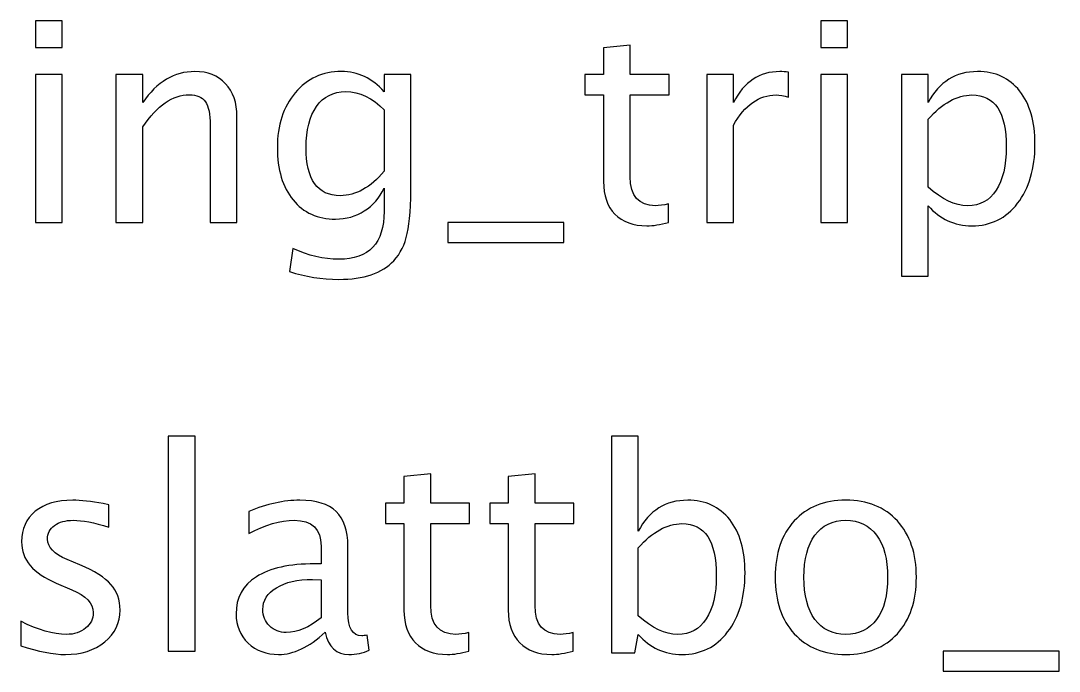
# Model space of a CAD drawing. Header units: centimetres. Extents: x -44 to 32.2, y -22.5 to 43.3.
# Drawn here: x 4.38 to 12.26, y 38.27 to 43.2 of the extents above; entities that cross this region are included whole.
import ezdxf

# ---------------------------------------------------------------- set-up
doc = ezdxf.new("R2010")
doc.units = ezdxf.units.CM
doc.header["$MEASUREMENT"] = 0
doc.layers.add('Layer 1', color=7, linetype='Continuous')

msp = doc.modelspace()

# ---------------------------------------------------------------- linework, layer by layer
at = {"layer": 'Layer 1'}
for points, knots in [([(4.49178, 42.99759), (4.49178, 42.99759), (4.49178, 43.20079), (4.49178, 43.20079), (4.49178, 43.20079), (4.49178, 43.20079), (4.69498, 43.20079), (4.69498, 43.20079), (4.69498, 43.20079), (4.69498, 43.20079), (4.69498, 42.99759), (4.69498, 42.99759), (4.69498, 42.99759), (4.69498, 42.99759), (4.49178, 42.99759), (4.49178, 42.99759)], [0, 0, 0, 0, 0.2, 0.2, 0.2, 0.2, 0.4, 0.4, 0.4, 0.4, 0.6, 0.6, 0.6, 0.6, 1, 1, 1, 1]), ([(10.45303, 42.99759), (10.45303, 42.99759), (10.45303, 43.20079), (10.45303, 43.20079), (10.45303, 43.20079), (10.45303, 43.20079), (10.65623, 43.20079), (10.65623, 43.20079), (10.65623, 43.20079), (10.65623, 43.20079), (10.65623, 42.99759), (10.65623, 42.99759), (10.65623, 42.99759), (10.65623, 42.99759), (10.45303, 42.99759), (10.45303, 42.99759)], [0, 0, 0, 0, 0.2, 0.2, 0.2, 0.2, 0.4, 0.4, 0.4, 0.4, 0.6, 0.6, 0.6, 0.6, 1, 1, 1, 1]), ([(9.29698, 41.67079), (9.23419, 41.65351), (9.17951, 41.64504), (9.13329, 41.64504), (9.13329, 41.64504), (9.02958, 41.64504), (8.94879, 41.67467), (8.89093, 41.73394), (8.89093, 41.73394), (8.83272, 41.79321), (8.8038, 41.8754), (8.8038, 41.98088), (8.8038, 41.98088), (8.8038, 41.98088), (8.8038, 42.63987), (8.8038, 42.63987), (8.8038, 42.63987), (8.8038, 42.63987), (8.66339, 42.63987), (8.66339, 42.63987), (8.66339, 42.63987), (8.66339, 42.63987), (8.66339, 42.79228), (8.66339, 42.79228), (8.66339, 42.79228), (8.66339, 42.79228), (8.8038, 42.79228), (8.8038, 42.79228), (8.8038, 42.79228), (8.8038, 42.79228), (8.8038, 42.99512), (8.8038, 42.99512), (8.8038, 42.99512), (8.8038, 42.99512), (9.007, 43.01453), (9.007, 43.01453), (9.007, 43.01453), (9.007, 43.01453), (9.007, 42.79228), (9.007, 42.79228), (9.007, 42.79228), (9.007, 42.79228), (9.30121, 42.79228), (9.30121, 42.79228), (9.30121, 42.79228), (9.30121, 42.79228), (9.30121, 42.63987), (9.30121, 42.63987), (9.30121, 42.63987), (9.30121, 42.63987), (9.007, 42.63987), (9.007, 42.63987), (9.007, 42.63987), (9.007, 42.63987), (9.007, 42.01757), (9.007, 42.01757), (9.007, 42.01757), (9.007, 41.87082), (9.07085, 41.79744), (9.1982, 41.79744), (9.1982, 41.79744), (9.22537, 41.79744), (9.25818, 41.80203), (9.29698, 41.81085), (9.29698, 41.81085), (9.29698, 41.81085), (9.29698, 41.67079), (9.29698, 41.67079)], [0, 0, 0, 0, 0.0555556, 0.0555556, 0.0555556, 0.0555556, 0.1111111, 0.1111111, 0.1111111, 0.1111111, 0.1666667, 0.1666667, 0.1666667, 0.1666667, 0.2222222, 0.2222222, 0.2222222, 0.2222222, 0.2777778, 0.2777778, 0.2777778, 0.2777778, 0.3333333, 0.3333333, 0.3333333, 0.3333333, 0.3888889, 0.3888889, 0.3888889, 0.3888889, 0.4444444, 0.4444444, 0.4444444, 0.4444444, 0.5, 0.5, 0.5, 0.5, 0.5555556, 0.5555556, 0.5555556, 0.5555556, 0.6111111, 0.6111111, 0.6111111, 0.6111111, 0.6666667, 0.6666667, 0.6666667, 0.6666667, 0.7222222, 0.7222222, 0.7222222, 0.7222222, 0.7777778, 0.7777778, 0.7777778, 0.7777778, 0.8333333, 0.8333333, 0.8333333, 0.8333333, 0.8888889, 0.8888889, 0.8888889, 0.8888889, 1, 1, 1, 1]), ([(5.1035, 41.67044), (5.1035, 41.67044), (5.1035, 42.79228), (5.1035, 42.79228), (5.1035, 42.79228), (5.1035, 42.79228), (5.3067, 42.79228), (5.3067, 42.79228), (5.3067, 42.79228), (5.3067, 42.79228), (5.3067, 42.58026), (5.3067, 42.58026), (5.3067, 42.58026), (5.4143, 42.73724), (5.54624, 42.81556), (5.70217, 42.81556), (5.70217, 42.81556), (5.80024, 42.81556), (5.8782, 42.78487), (5.9357, 42.72313), (5.9357, 42.72313), (5.99321, 42.66175), (6.02214, 42.57884), (6.02214, 42.47513), (6.02214, 42.47513), (6.02214, 42.47513), (6.02214, 41.67044), (6.02214, 41.67044), (6.02214, 41.67044), (6.02214, 41.67044), (5.81893, 41.67044), (5.81893, 41.67044), (5.81893, 41.67044), (5.81893, 41.67044), (5.81893, 42.40881), (5.81893, 42.40881), (5.81893, 42.40881), (5.81893, 42.49206), (5.80659, 42.55133), (5.78225, 42.58661), (5.78225, 42.58661), (5.75755, 42.62224), (5.71698, 42.63987), (5.66018, 42.63987), (5.66018, 42.63987), (5.5353, 42.63987), (5.41747, 42.55838), (5.3067, 42.3954), (5.3067, 42.3954), (5.3067, 42.3954), (5.3067, 41.67044), (5.3067, 41.67044), (5.3067, 41.67044), (5.3067, 41.67044), (5.1035, 41.67044), (5.1035, 41.67044)], [0, 0, 0, 0, 0.0666667, 0.0666667, 0.0666667, 0.0666667, 0.1333333, 0.1333333, 0.1333333, 0.1333333, 0.2, 0.2, 0.2, 0.2, 0.2666667, 0.2666667, 0.2666667, 0.2666667, 0.3333333, 0.3333333, 0.3333333, 0.3333333, 0.4, 0.4, 0.4, 0.4, 0.4666667, 0.4666667, 0.4666667, 0.4666667, 0.5333333, 0.5333333, 0.5333333, 0.5333333, 0.6, 0.6, 0.6, 0.6, 0.6666667, 0.6666667, 0.6666667, 0.6666667, 0.7333333, 0.7333333, 0.7333333, 0.7333333, 0.8, 0.8, 0.8, 0.8, 0.8666667, 0.8666667, 0.8666667, 0.8666667, 1, 1, 1, 1]), ([(6.42148, 41.29791), (6.42148, 41.29791), (6.44547, 41.47359), (6.44547, 41.47359), (6.44547, 41.47359), (6.5633, 41.41856), (6.68007, 41.39104), (6.79543, 41.39104), (6.79543, 41.39104), (7.02438, 41.39104), (7.13903, 41.5124), (7.13903, 41.75475), (7.13903, 41.75475), (7.13903, 41.75475), (7.13903, 41.93114), (7.13903, 41.93114), (7.13903, 41.93114), (7.10376, 41.85671), (7.05366, 41.7992), (6.9884, 41.75793), (6.9884, 41.75793), (6.92313, 41.71665), (6.85046, 41.69584), (6.77038, 41.69584), (6.77038, 41.69584), (6.63456, 41.69584), (6.52696, 41.74452), (6.44759, 41.84189), (6.44759, 41.84189), (6.36821, 41.93926), (6.32835, 42.0712), (6.32835, 42.23771), (6.32835, 42.23771), (6.32835, 42.4081), (6.37351, 42.54709), (6.46382, 42.65469), (6.46382, 42.65469), (6.55448, 42.76194), (6.67125, 42.81556), (6.81483, 42.81556), (6.81483, 42.81556), (6.94042, 42.81556), (7.04872, 42.76476), (7.13903, 42.66281), (7.13903, 42.66281), (7.13903, 42.66281), (7.13903, 42.79228), (7.13903, 42.79228), (7.13903, 42.79228), (7.13903, 42.79228), (7.34224, 42.79228), (7.34224, 42.79228), (7.34224, 42.79228), (7.34224, 42.79228), (7.34224, 41.97665), (7.34224, 41.97665), (7.34224, 41.97665), (7.34224, 41.80132), (7.33306, 41.6715), (7.31472, 41.58718), (7.31472, 41.58718), (7.29673, 41.50287), (7.26215, 41.43373), (7.21206, 41.3801), (7.21206, 41.3801), (7.12316, 41.28591), (6.98417, 41.23864), (6.79543, 41.23864), (6.79543, 41.23864), (6.66596, 41.23864), (6.54143, 41.25839), (6.42148, 41.29791)], [0, 0, 0, 0, 0.0526316, 0.0526316, 0.0526316, 0.0526316, 0.1052632, 0.1052632, 0.1052632, 0.1052632, 0.1578947, 0.1578947, 0.1578947, 0.1578947, 0.2105263, 0.2105263, 0.2105263, 0.2105263, 0.2631579, 0.2631579, 0.2631579, 0.2631579, 0.3157895, 0.3157895, 0.3157895, 0.3157895, 0.3684211, 0.3684211, 0.3684211, 0.3684211, 0.4210526, 0.4210526, 0.4210526, 0.4210526, 0.4736842, 0.4736842, 0.4736842, 0.4736842, 0.5263158, 0.5263158, 0.5263158, 0.5263158, 0.5789474, 0.5789474, 0.5789474, 0.5789474, 0.6315789, 0.6315789, 0.6315789, 0.6315789, 0.6842105, 0.6842105, 0.6842105, 0.6842105, 0.7368421, 0.7368421, 0.7368421, 0.7368421, 0.7894737, 0.7894737, 0.7894737, 0.7894737, 0.8421053, 0.8421053, 0.8421053, 0.8421053, 0.8947368, 0.8947368, 0.8947368, 0.8947368, 1, 1, 1, 1]), ([(9.58696, 41.67044), (9.58696, 41.67044), (9.58696, 42.79228), (9.58696, 42.79228), (9.58696, 42.79228), (9.58696, 42.79228), (9.79016, 42.79228), (9.79016, 42.79228), (9.79016, 42.79228), (9.79016, 42.79228), (9.79016, 42.58026), (9.79016, 42.58026), (9.79016, 42.58026), (9.87095, 42.73724), (9.98807, 42.81556), (10.14188, 42.81556), (10.14188, 42.81556), (10.16269, 42.81556), (10.18457, 42.81379), (10.20714, 42.81027), (10.20714, 42.81027), (10.20714, 42.81027), (10.20714, 42.62012), (10.20714, 42.62012), (10.20714, 42.62012), (10.17187, 42.63176), (10.14082, 42.63776), (10.11401, 42.63776), (10.11401, 42.63776), (9.98489, 42.63776), (9.87694, 42.56156), (9.79016, 42.40881), (9.79016, 42.40881), (9.79016, 42.40881), (9.79016, 41.67044), (9.79016, 41.67044), (9.79016, 41.67044), (9.79016, 41.67044), (9.58696, 41.67044), (9.58696, 41.67044)], [0, 0, 0, 0, 0.0909091, 0.0909091, 0.0909091, 0.0909091, 0.1818182, 0.1818182, 0.1818182, 0.1818182, 0.2727273, 0.2727273, 0.2727273, 0.2727273, 0.3636364, 0.3636364, 0.3636364, 0.3636364, 0.4545455, 0.4545455, 0.4545455, 0.4545455, 0.5454545, 0.5454545, 0.5454545, 0.5454545, 0.6363636, 0.6363636, 0.6363636, 0.6363636, 0.7272727, 0.7272727, 0.7272727, 0.7272727, 0.8181818, 0.8181818, 0.8181818, 0.8181818, 1, 1, 1, 1]), ([(11.06475, 41.26192), (11.06475, 41.26192), (11.06475, 42.79228), (11.06475, 42.79228), (11.06475, 42.79228), (11.06475, 42.79228), (11.26795, 42.79228), (11.26795, 42.79228), (11.26795, 42.79228), (11.26795, 42.79228), (11.26795, 42.58026), (11.26795, 42.58026), (11.26795, 42.58026), (11.35121, 42.73724), (11.47644, 42.81556), (11.64331, 42.81556), (11.64331, 42.81556), (11.77842, 42.81556), (11.88461, 42.76652), (11.96222, 42.6681), (11.96222, 42.6681), (12.03983, 42.56967), (12.07864, 42.43526), (12.07864, 42.26487), (12.07864, 42.26487), (12.07864, 42.07931), (12.03454, 41.92938), (11.9467, 41.81578), (11.9467, 41.81578), (11.85885, 41.70184), (11.74314, 41.64504), (11.59992, 41.64504), (11.59992, 41.64504), (11.46692, 41.64504), (11.35615, 41.69584), (11.26795, 41.79779), (11.26795, 41.79779), (11.26795, 41.79779), (11.26795, 41.26192), (11.26795, 41.26192), (11.26795, 41.26192), (11.26795, 41.26192), (11.06475, 41.26192), (11.06475, 41.26192)], [0, 0, 0, 0, 0.0833333, 0.0833333, 0.0833333, 0.0833333, 0.1666667, 0.1666667, 0.1666667, 0.1666667, 0.25, 0.25, 0.25, 0.25, 0.3333333, 0.3333333, 0.3333333, 0.3333333, 0.4166667, 0.4166667, 0.4166667, 0.4166667, 0.5, 0.5, 0.5, 0.5, 0.5833333, 0.5833333, 0.5833333, 0.5833333, 0.6666667, 0.6666667, 0.6666667, 0.6666667, 0.75, 0.75, 0.75, 0.75, 0.8333333, 0.8333333, 0.8333333, 0.8333333, 1, 1, 1, 1]), ([(4.49178, 41.67044), (4.49178, 41.67044), (4.49178, 42.79228), (4.49178, 42.79228), (4.49178, 42.79228), (4.49178, 42.79228), (4.69498, 42.79228), (4.69498, 42.79228), (4.69498, 42.79228), (4.69498, 42.79228), (4.69498, 41.67044), (4.69498, 41.67044), (4.69498, 41.67044), (4.69498, 41.67044), (4.49178, 41.67044), (4.49178, 41.67044)], [0, 0, 0, 0, 0.2, 0.2, 0.2, 0.2, 0.4, 0.4, 0.4, 0.4, 0.6, 0.6, 0.6, 0.6, 1, 1, 1, 1]), ([(10.45303, 41.67044), (10.45303, 41.67044), (10.45303, 42.79228), (10.45303, 42.79228), (10.45303, 42.79228), (10.45303, 42.79228), (10.65623, 42.79228), (10.65623, 42.79228), (10.65623, 42.79228), (10.65623, 42.79228), (10.65623, 41.67044), (10.65623, 41.67044), (10.65623, 41.67044), (10.65623, 41.67044), (10.45303, 41.67044), (10.45303, 41.67044)], [0, 0, 0, 0, 0.2, 0.2, 0.2, 0.2, 0.4, 0.4, 0.4, 0.4, 0.6, 0.6, 0.6, 0.6, 1, 1, 1, 1]), ([(7.13903, 42.0585), (7.13903, 42.0585), (7.13903, 42.52381), (7.13903, 42.52381), (7.13903, 42.52381), (7.04943, 42.61659), (6.95171, 42.66316), (6.84623, 42.66316), (6.84623, 42.66316), (6.75239, 42.66316), (6.67901, 42.62576), (6.6261, 42.55062), (6.6261, 42.55062), (6.57283, 42.47583), (6.54637, 42.37176), (6.54637, 42.23912), (6.54637, 42.23912), (6.54637, 41.99535), (6.6328, 41.87364), (6.80601, 41.87364), (6.80601, 41.87364), (6.92384, 41.87364), (7.03497, 41.93538), (7.13903, 42.0585)], [0, 0, 0, 0, 0.1428571, 0.1428571, 0.1428571, 0.1428571, 0.2857143, 0.2857143, 0.2857143, 0.2857143, 0.4285714, 0.4285714, 0.4285714, 0.4285714, 0.5714286, 0.5714286, 0.5714286, 0.5714286, 0.7142857, 0.7142857, 0.7142857, 0.7142857, 1, 1, 1, 1]), ([(11.26795, 41.93785), (11.37273, 41.84436), (11.47256, 41.79744), (11.56746, 41.79744), (11.56746, 41.79744), (11.66095, 41.79744), (11.73327, 41.8366), (11.78407, 41.91456), (11.78407, 41.91456), (11.83522, 41.99253), (11.86062, 42.10224), (11.86062, 42.24406), (11.86062, 42.24406), (11.86062, 42.50652), (11.77383, 42.63776), (11.60027, 42.63776), (11.60027, 42.63776), (11.48667, 42.63776), (11.3759, 42.57637), (11.26795, 42.45326), (11.26795, 42.45326), (11.26795, 42.45326), (11.26795, 41.93785), (11.26795, 41.93785)], [0, 0, 0, 0, 0.1428571, 0.1428571, 0.1428571, 0.1428571, 0.2857143, 0.2857143, 0.2857143, 0.2857143, 0.4285714, 0.4285714, 0.4285714, 0.4285714, 0.5714286, 0.5714286, 0.5714286, 0.5714286, 0.7142857, 0.7142857, 0.7142857, 0.7142857, 1, 1, 1, 1]), ([(7.62269, 41.51804), (7.62269, 41.51804), (7.62269, 41.67044), (7.62269, 41.67044), (7.62269, 41.67044), (7.62269, 41.67044), (8.50322, 41.67044), (8.50322, 41.67044), (8.50322, 41.67044), (8.50322, 41.67044), (8.50322, 41.51804), (8.50322, 41.51804), (8.50322, 41.51804), (8.50322, 41.51804), (7.62269, 41.51804), (7.62269, 41.51804)], [0, 0, 0, 0, 0.2, 0.2, 0.2, 0.2, 0.4, 0.4, 0.4, 0.4, 0.6, 0.6, 0.6, 0.6, 1, 1, 1, 1]), ([(5.50039, 38.41783), (5.50039, 38.41783), (5.50039, 40.04978), (5.50039, 40.04978), (5.50039, 40.04978), (5.50039, 40.04978), (5.70359, 40.04978), (5.70359, 40.04978), (5.70359, 40.04978), (5.70359, 40.04978), (5.70359, 38.41783), (5.70359, 38.41783), (5.70359, 38.41783), (5.70359, 38.41783), (5.50039, 38.41783), (5.50039, 38.41783)], [0, 0, 0, 0, 0.2, 0.2, 0.2, 0.2, 0.4, 0.4, 0.4, 0.4, 0.6, 0.6, 0.6, 0.6, 1, 1, 1, 1]), ([(8.86412, 38.40513), (8.86412, 38.40513), (8.86412, 40.04978), (8.86412, 40.04978), (8.86412, 40.04978), (8.86412, 40.04978), (9.06732, 40.04978), (9.06732, 40.04978), (9.06732, 40.04978), (9.06732, 40.04978), (9.06732, 39.32765), (9.06732, 39.32765), (9.06732, 39.32765), (9.15058, 39.48463), (9.27581, 39.56295), (9.44268, 39.56295), (9.44268, 39.56295), (9.57779, 39.56295), (9.68398, 39.51391), (9.76159, 39.41549), (9.76159, 39.41549), (9.8392, 39.31706), (9.87801, 39.18265), (9.87801, 39.01226), (9.87801, 39.01226), (9.87801, 38.8267), (9.83391, 38.67677), (9.74607, 38.56317), (9.74607, 38.56317), (9.65822, 38.44923), (9.54251, 38.39243), (9.39929, 38.39243), (9.39929, 38.39243), (9.26629, 38.39243), (9.15552, 38.44323), (9.06732, 38.54518), (9.06732, 38.54518), (9.06732, 38.54518), (9.04263, 38.40513), (9.04263, 38.40513), (9.04263, 38.40513), (9.04263, 38.40513), (8.86412, 38.40513), (8.86412, 38.40513)], [0, 0, 0, 0, 0.0833333, 0.0833333, 0.0833333, 0.0833333, 0.1666667, 0.1666667, 0.1666667, 0.1666667, 0.25, 0.25, 0.25, 0.25, 0.3333333, 0.3333333, 0.3333333, 0.3333333, 0.4166667, 0.4166667, 0.4166667, 0.4166667, 0.5, 0.5, 0.5, 0.5, 0.5833333, 0.5833333, 0.5833333, 0.5833333, 0.6666667, 0.6666667, 0.6666667, 0.6666667, 0.75, 0.75, 0.75, 0.75, 0.8333333, 0.8333333, 0.8333333, 0.8333333, 1, 1, 1, 1]), ([(7.78251, 38.41818), (7.71972, 38.4009), (7.66504, 38.39243), (7.61882, 38.39243), (7.61882, 38.39243), (7.51511, 38.39243), (7.43432, 38.42206), (7.37646, 38.48133), (7.37646, 38.48133), (7.31825, 38.5406), (7.28933, 38.62279), (7.28933, 38.72827), (7.28933, 38.72827), (7.28933, 38.72827), (7.28933, 39.38726), (7.28933, 39.38726), (7.28933, 39.38726), (7.28933, 39.38726), (7.14892, 39.38726), (7.14892, 39.38726), (7.14892, 39.38726), (7.14892, 39.38726), (7.14892, 39.53967), (7.14892, 39.53967), (7.14892, 39.53967), (7.14892, 39.53967), (7.28933, 39.53967), (7.28933, 39.53967), (7.28933, 39.53967), (7.28933, 39.53967), (7.28933, 39.74251), (7.28933, 39.74251), (7.28933, 39.74251), (7.28933, 39.74251), (7.49253, 39.76192), (7.49253, 39.76192), (7.49253, 39.76192), (7.49253, 39.76192), (7.49253, 39.53967), (7.49253, 39.53967), (7.49253, 39.53967), (7.49253, 39.53967), (7.78674, 39.53967), (7.78674, 39.53967), (7.78674, 39.53967), (7.78674, 39.53967), (7.78674, 39.38726), (7.78674, 39.38726), (7.78674, 39.38726), (7.78674, 39.38726), (7.49253, 39.38726), (7.49253, 39.38726), (7.49253, 39.38726), (7.49253, 39.38726), (7.49253, 38.76496), (7.49253, 38.76496), (7.49253, 38.76496), (7.49253, 38.61821), (7.55638, 38.54483), (7.68373, 38.54483), (7.68373, 38.54483), (7.7109, 38.54483), (7.74371, 38.54942), (7.78251, 38.55824), (7.78251, 38.55824), (7.78251, 38.55824), (7.78251, 38.41818), (7.78251, 38.41818)], [0, 0, 0, 0, 0.0555556, 0.0555556, 0.0555556, 0.0555556, 0.1111111, 0.1111111, 0.1111111, 0.1111111, 0.1666667, 0.1666667, 0.1666667, 0.1666667, 0.2222222, 0.2222222, 0.2222222, 0.2222222, 0.2777778, 0.2777778, 0.2777778, 0.2777778, 0.3333333, 0.3333333, 0.3333333, 0.3333333, 0.3888889, 0.3888889, 0.3888889, 0.3888889, 0.4444444, 0.4444444, 0.4444444, 0.4444444, 0.5, 0.5, 0.5, 0.5, 0.5555556, 0.5555556, 0.5555556, 0.5555556, 0.6111111, 0.6111111, 0.6111111, 0.6111111, 0.6666667, 0.6666667, 0.6666667, 0.6666667, 0.7222222, 0.7222222, 0.7222222, 0.7222222, 0.7777778, 0.7777778, 0.7777778, 0.7777778, 0.8333333, 0.8333333, 0.8333333, 0.8333333, 0.8888889, 0.8888889, 0.8888889, 0.8888889, 1, 1, 1, 1]), ([(8.57414, 38.41818), (8.51135, 38.4009), (8.45667, 38.39243), (8.41045, 38.39243), (8.41045, 38.39243), (8.30674, 38.39243), (8.22595, 38.42206), (8.16809, 38.48133), (8.16809, 38.48133), (8.10988, 38.5406), (8.08096, 38.62279), (8.08096, 38.72827), (8.08096, 38.72827), (8.08096, 38.72827), (8.08096, 39.38726), (8.08096, 39.38726), (8.08096, 39.38726), (8.08096, 39.38726), (7.94055, 39.38726), (7.94055, 39.38726), (7.94055, 39.38726), (7.94055, 39.38726), (7.94055, 39.53967), (7.94055, 39.53967), (7.94055, 39.53967), (7.94055, 39.53967), (8.08096, 39.53967), (8.08096, 39.53967), (8.08096, 39.53967), (8.08096, 39.53967), (8.08096, 39.74251), (8.08096, 39.74251), (8.08096, 39.74251), (8.08096, 39.74251), (8.28416, 39.76192), (8.28416, 39.76192), (8.28416, 39.76192), (8.28416, 39.76192), (8.28416, 39.53967), (8.28416, 39.53967), (8.28416, 39.53967), (8.28416, 39.53967), (8.57837, 39.53967), (8.57837, 39.53967), (8.57837, 39.53967), (8.57837, 39.53967), (8.57837, 39.38726), (8.57837, 39.38726), (8.57837, 39.38726), (8.57837, 39.38726), (8.28416, 39.38726), (8.28416, 39.38726), (8.28416, 39.38726), (8.28416, 39.38726), (8.28416, 38.76496), (8.28416, 38.76496), (8.28416, 38.76496), (8.28416, 38.61821), (8.34801, 38.54483), (8.47536, 38.54483), (8.47536, 38.54483), (8.50253, 38.54483), (8.53534, 38.54942), (8.57414, 38.55824), (8.57414, 38.55824), (8.57414, 38.55824), (8.57414, 38.41818), (8.57414, 38.41818)], [0, 0, 0, 0, 0.0555556, 0.0555556, 0.0555556, 0.0555556, 0.1111111, 0.1111111, 0.1111111, 0.1111111, 0.1666667, 0.1666667, 0.1666667, 0.1666667, 0.2222222, 0.2222222, 0.2222222, 0.2222222, 0.2777778, 0.2777778, 0.2777778, 0.2777778, 0.3333333, 0.3333333, 0.3333333, 0.3333333, 0.3888889, 0.3888889, 0.3888889, 0.3888889, 0.4444444, 0.4444444, 0.4444444, 0.4444444, 0.5, 0.5, 0.5, 0.5, 0.5555556, 0.5555556, 0.5555556, 0.5555556, 0.6111111, 0.6111111, 0.6111111, 0.6111111, 0.6666667, 0.6666667, 0.6666667, 0.6666667, 0.7222222, 0.7222222, 0.7222222, 0.7222222, 0.7777778, 0.7777778, 0.7777778, 0.7777778, 0.8333333, 0.8333333, 0.8333333, 0.8333333, 0.8888889, 0.8888889, 0.8888889, 0.8888889, 1, 1, 1, 1]), ([(4.38102, 38.45805), (4.38102, 38.45805), (4.38102, 38.64431), (4.38102, 38.64431), (4.38102, 38.64431), (4.51402, 38.57799), (4.62938, 38.54483), (4.7278, 38.54483), (4.7278, 38.54483), (4.78637, 38.54483), (4.83505, 38.56071), (4.8735, 38.59246), (4.8735, 38.59246), (4.91195, 38.62385), (4.93136, 38.66336), (4.93136, 38.71099), (4.93136, 38.71099), (4.93136, 38.78049), (4.87738, 38.83799), (4.76943, 38.8835), (4.76943, 38.8835), (4.76943, 38.8835), (4.65055, 38.93394), (4.65055, 38.93394), (4.65055, 38.93394), (4.47522, 39.00662), (4.38737, 39.11174), (4.38737, 39.24827), (4.38737, 39.24827), (4.38737, 39.34599), (4.42195, 39.4229), (4.49109, 39.47899), (4.49109, 39.47899), (4.56023, 39.53508), (4.65513, 39.56295), (4.77543, 39.56295), (4.77543, 39.56295), (4.83787, 39.56295), (4.91548, 39.55448), (5.00756, 39.5372), (5.00756, 39.5372), (5.00756, 39.5372), (5.04989, 39.52908), (5.04989, 39.52908), (5.04989, 39.52908), (5.04989, 39.52908), (5.04989, 39.35975), (5.04989, 39.35975), (5.04989, 39.35975), (4.93665, 39.39361), (4.84634, 39.41055), (4.77896, 39.41055), (4.77896, 39.41055), (4.71969, 39.41055), (4.67277, 39.3975), (4.63714, 39.37174), (4.63714, 39.37174), (4.60186, 39.34599), (4.58422, 39.31142), (4.58422, 39.26803), (4.58422, 39.26803), (4.58422, 39.207), (4.63361, 39.15514), (4.73274, 39.11316), (4.73274, 39.11316), (4.73274, 39.11316), (4.83046, 39.07188), (4.83046, 39.07188), (4.83046, 39.07188), (4.94124, 39.02531), (5.01955, 38.97593), (5.06541, 38.92407), (5.06541, 38.92407), (5.11163, 38.87221), (5.13456, 38.8073), (5.13456, 38.72969), (5.13456, 38.72969), (5.13456, 38.63126), (5.09575, 38.55047), (5.01779, 38.48733), (5.01779, 38.48733), (4.94018, 38.42418), (4.84069, 38.39243), (4.71969, 38.39243), (4.71969, 38.39243), (4.62656, 38.39243), (4.51402, 38.4143), (4.38102, 38.45805)], [0, 0, 0, 0, 0.0434783, 0.0434783, 0.0434783, 0.0434783, 0.0869565, 0.0869565, 0.0869565, 0.0869565, 0.1304348, 0.1304348, 0.1304348, 0.1304348, 0.173913, 0.173913, 0.173913, 0.173913, 0.2173913, 0.2173913, 0.2173913, 0.2173913, 0.2608696, 0.2608696, 0.2608696, 0.2608696, 0.3043478, 0.3043478, 0.3043478, 0.3043478, 0.3478261, 0.3478261, 0.3478261, 0.3478261, 0.3913043, 0.3913043, 0.3913043, 0.3913043, 0.4347826, 0.4347826, 0.4347826, 0.4347826, 0.4782609, 0.4782609, 0.4782609, 0.4782609, 0.5217391, 0.5217391, 0.5217391, 0.5217391, 0.5652174, 0.5652174, 0.5652174, 0.5652174, 0.6086957, 0.6086957, 0.6086957, 0.6086957, 0.6521739, 0.6521739, 0.6521739, 0.6521739, 0.6956522, 0.6956522, 0.6956522, 0.6956522, 0.7391304, 0.7391304, 0.7391304, 0.7391304, 0.7826087, 0.7826087, 0.7826087, 0.7826087, 0.826087, 0.826087, 0.826087, 0.826087, 0.8695652, 0.8695652, 0.8695652, 0.8695652, 0.9130435, 0.9130435, 0.9130435, 0.9130435, 1, 1, 1, 1]), ([(6.69031, 38.56071), (6.56825, 38.44852), (6.45078, 38.39243), (6.33789, 38.39243), (6.33789, 38.39243), (6.24511, 38.39243), (6.16785, 38.42136), (6.10682, 38.47957), (6.10682, 38.47957), (6.04544, 38.53777), (6.01474, 38.61115), (6.01474, 38.6997), (6.01474, 38.6997), (6.01474, 38.82211), (6.06625, 38.91631), (6.16926, 38.98192), (6.16926, 38.98192), (6.27227, 39.04754), (6.42009, 39.08035), (6.6127, 39.08035), (6.6127, 39.08035), (6.6127, 39.08035), (6.66033, 39.08035), (6.66033, 39.08035), (6.66033, 39.08035), (6.66033, 39.08035), (6.66033, 39.21546), (6.66033, 39.21546), (6.66033, 39.21546), (6.66033, 39.34564), (6.59259, 39.41055), (6.45677, 39.41055), (6.45677, 39.41055), (6.35165, 39.41055), (6.23664, 39.37739), (6.11211, 39.31106), (6.11211, 39.31106), (6.11211, 39.31106), (6.11211, 39.47828), (6.11211, 39.47828), (6.11211, 39.47828), (6.24899, 39.53473), (6.37811, 39.56295), (6.49911, 39.56295), (6.49911, 39.56295), (6.62364, 39.56295), (6.71571, 39.53473), (6.77463, 39.47793), (6.77463, 39.47793), (6.83389, 39.42113), (6.86353, 39.33364), (6.86353, 39.21546), (6.86353, 39.21546), (6.86353, 39.21546), (6.86353, 38.70852), (6.86353, 38.70852), (6.86353, 38.70852), (6.86353, 38.59246), (6.89916, 38.53425), (6.97077, 38.53425), (6.97077, 38.53425), (6.97959, 38.53425), (6.99265, 38.53566), (7.00993, 38.53848), (7.00993, 38.53848), (7.00993, 38.53848), (7.0244, 38.42559), (7.0244, 38.42559), (7.0244, 38.42559), (6.97818, 38.40337), (6.92738, 38.39243), (6.87164, 38.39243), (6.87164, 38.39243), (6.77674, 38.39243), (6.71642, 38.44852), (6.69031, 38.56071)], [0, 0, 0, 0, 0.05, 0.05, 0.05, 0.05, 0.1, 0.1, 0.1, 0.1, 0.15, 0.15, 0.15, 0.15, 0.2, 0.2, 0.2, 0.2, 0.25, 0.25, 0.25, 0.25, 0.3, 0.3, 0.3, 0.3, 0.35, 0.35, 0.35, 0.35, 0.4, 0.4, 0.4, 0.4, 0.45, 0.45, 0.45, 0.45, 0.5, 0.5, 0.5, 0.5, 0.55, 0.55, 0.55, 0.55, 0.6, 0.6, 0.6, 0.6, 0.65, 0.65, 0.65, 0.65, 0.7, 0.7, 0.7, 0.7, 0.75, 0.75, 0.75, 0.75, 0.8, 0.8, 0.8, 0.8, 0.85, 0.85, 0.85, 0.85, 0.9, 0.9, 0.9, 0.9, 1, 1, 1, 1]), ([(10.64283, 38.39243), (10.47808, 38.39243), (10.34755, 38.44499), (10.2516, 38.55012), (10.2516, 38.55012), (10.15529, 38.65525), (10.10731, 38.79813), (10.10731, 38.97839), (10.10731, 38.97839), (10.10731, 39.15831), (10.15529, 39.30083), (10.2516, 39.40561), (10.2516, 39.40561), (10.34755, 39.51038), (10.47808, 39.56295), (10.64283, 39.56295), (10.64283, 39.56295), (10.80758, 39.56295), (10.9381, 39.51038), (11.03406, 39.40561), (11.03406, 39.40561), (11.13037, 39.30083), (11.17835, 39.15831), (11.17835, 38.97839), (11.17835, 38.97839), (11.17835, 38.79813), (11.13037, 38.65525), (11.03406, 38.55012), (11.03406, 38.55012), (10.9381, 38.44499), (10.80758, 38.39243), (10.64283, 38.39243)], [0, 0, 0, 0, 0.1111111, 0.1111111, 0.1111111, 0.1111111, 0.2222222, 0.2222222, 0.2222222, 0.2222222, 0.3333333, 0.3333333, 0.3333333, 0.3333333, 0.4444444, 0.4444444, 0.4444444, 0.4444444, 0.5555556, 0.5555556, 0.5555556, 0.5555556, 0.6666667, 0.6666667, 0.6666667, 0.6666667, 0.7777778, 0.7777778, 0.7777778, 0.7777778, 1, 1, 1, 1]), ([(10.64247, 38.54483), (10.74302, 38.54483), (10.82133, 38.58258), (10.87707, 38.65842), (10.87707, 38.65842), (10.93246, 38.73392), (10.96033, 38.84081), (10.96033, 38.97839), (10.96033, 38.97839), (10.96033, 39.11563), (10.93246, 39.22216), (10.87707, 39.29766), (10.87707, 39.29766), (10.82133, 39.3728), (10.74302, 39.41055), (10.64247, 39.41055), (10.64247, 39.41055), (10.54158, 39.41055), (10.46326, 39.3728), (10.40823, 39.29766), (10.40823, 39.29766), (10.35284, 39.22216), (10.32533, 39.11563), (10.32533, 38.97839), (10.32533, 38.97839), (10.32533, 38.84081), (10.35284, 38.73392), (10.40823, 38.65842), (10.40823, 38.65842), (10.46326, 38.58258), (10.54158, 38.54483), (10.64247, 38.54483)], [0, 0, 0, 0, 0.1111111, 0.1111111, 0.1111111, 0.1111111, 0.2222222, 0.2222222, 0.2222222, 0.2222222, 0.3333333, 0.3333333, 0.3333333, 0.3333333, 0.4444444, 0.4444444, 0.4444444, 0.4444444, 0.5555556, 0.5555556, 0.5555556, 0.5555556, 0.6666667, 0.6666667, 0.6666667, 0.6666667, 0.7777778, 0.7777778, 0.7777778, 0.7777778, 1, 1, 1, 1]), ([(9.06732, 38.68524), (9.1721, 38.59175), (9.27193, 38.54483), (9.36683, 38.54483), (9.36683, 38.54483), (9.46032, 38.54483), (9.53264, 38.58399), (9.58344, 38.66195), (9.58344, 38.66195), (9.63459, 38.73992), (9.65999, 38.84963), (9.65999, 38.99145), (9.65999, 38.99145), (9.65999, 39.25391), (9.5732, 39.38515), (9.39964, 39.38515), (9.39964, 39.38515), (9.28604, 39.38515), (9.17527, 39.32376), (9.06732, 39.20065), (9.06732, 39.20065), (9.06732, 39.20065), (9.06732, 38.68524), (9.06732, 38.68524)], [0, 0, 0, 0, 0.1428571, 0.1428571, 0.1428571, 0.1428571, 0.2857143, 0.2857143, 0.2857143, 0.2857143, 0.4285714, 0.4285714, 0.4285714, 0.4285714, 0.5714286, 0.5714286, 0.5714286, 0.5714286, 0.7142857, 0.7142857, 0.7142857, 0.7142857, 1, 1, 1, 1]), ([(6.66033, 38.67148), (6.66033, 38.67148), (6.66033, 38.9597), (6.66033, 38.9597), (6.66033, 38.9597), (6.66033, 38.9597), (6.59506, 38.96181), (6.59506, 38.96181), (6.59506, 38.96181), (6.48217, 38.96181), (6.39116, 38.941), (6.32166, 38.89937), (6.32166, 38.89937), (6.25252, 38.85739), (6.21794, 38.80201), (6.21794, 38.73286), (6.21794, 38.73286), (6.21794, 38.68453), (6.23523, 38.64361), (6.26945, 38.61009), (6.26945, 38.61009), (6.30402, 38.57658), (6.346, 38.55965), (6.39574, 38.55965), (6.39574, 38.55965), (6.48041, 38.55965), (6.56861, 38.59704), (6.66033, 38.67148)], [0, 0, 0, 0, 0.125, 0.125, 0.125, 0.125, 0.25, 0.25, 0.25, 0.25, 0.375, 0.375, 0.375, 0.375, 0.5, 0.5, 0.5, 0.5, 0.625, 0.625, 0.625, 0.625, 0.75, 0.75, 0.75, 0.75, 1, 1, 1, 1]), ([(11.38225, 38.26543), (11.38225, 38.26543), (11.38225, 38.41783), (11.38225, 38.41783), (11.38225, 38.41783), (11.38225, 38.41783), (12.26278, 38.41783), (12.26278, 38.41783), (12.26278, 38.41783), (12.26278, 38.41783), (12.26278, 38.26543), (12.26278, 38.26543), (12.26278, 38.26543), (12.26278, 38.26543), (11.38225, 38.26543), (11.38225, 38.26543)], [0, 0, 0, 0, 0.2, 0.2, 0.2, 0.2, 0.4, 0.4, 0.4, 0.4, 0.6, 0.6, 0.6, 0.6, 1, 1, 1, 1])]:
    msp.add_open_spline(points, degree=3, knots=knots, dxfattribs=at)

doc.saveas('drawing.dxf')
